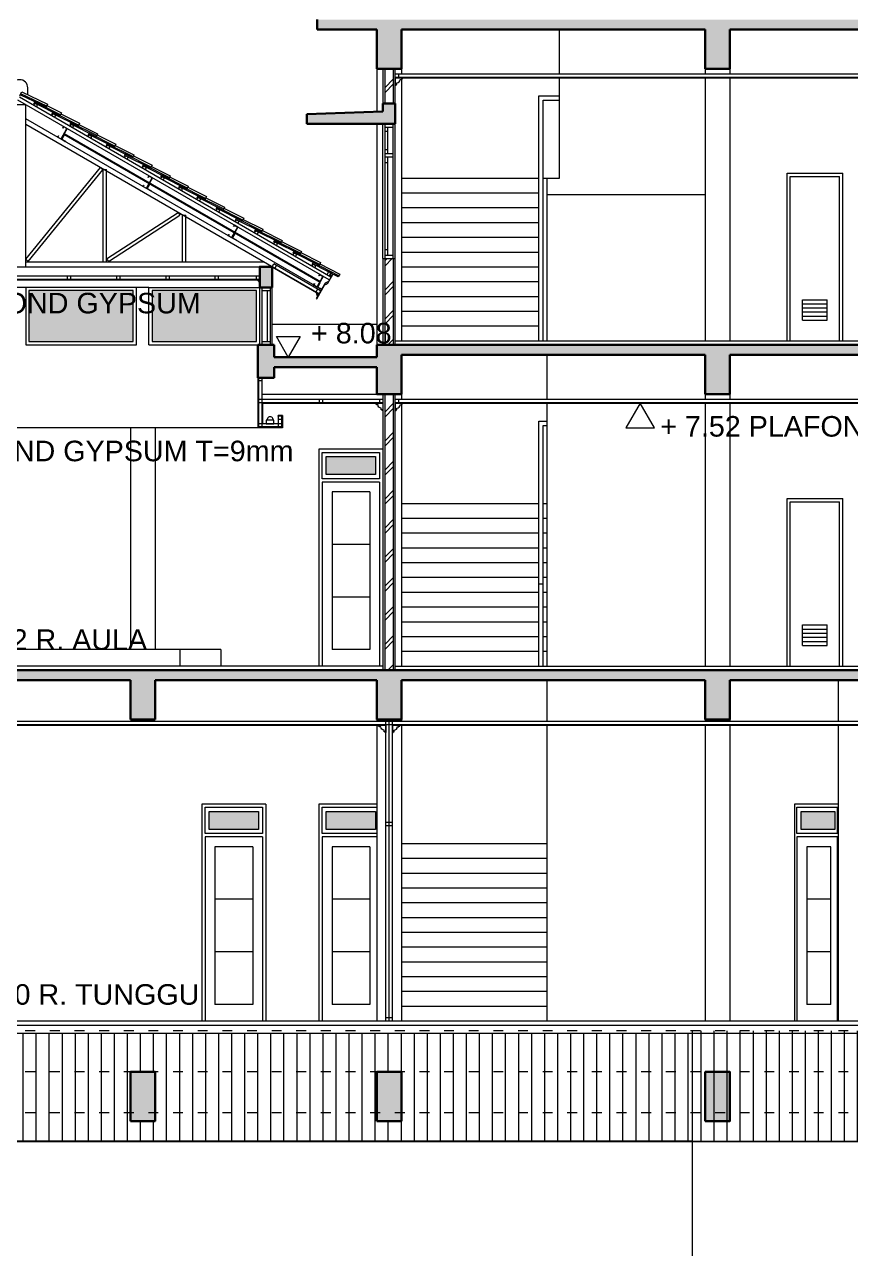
# Model space of a CAD drawing. Header units: millimetres. Extents: x -11 to 1625, y -267 to 180.
# Drawn here: x 844.08 to 854.13, y -183.85 to -168.95 of the extents above; entities that cross this region are included whole.
import ezdxf

# ---------------------------------------------------------------- set-up
doc = ezdxf.new("R2010")
doc.units = ezdxf.units.MM
doc.linetypes.add('ACAD_ISO03W100', pattern=[30, 12, -18])
for name, color, linetype, lineweight in [('ars', 11, 'Continuous', 5), ('ARS DIN', 31, 'Continuous', 5), ('blk', 1, 'Continuous', 30), ('dinding', 5, 'Continuous', 15), ('GEN', 11, 'Continuous', 5), ('kap', 71, 'Continuous', 15), ('kus', 63, 'Continuous', 15), ('lan', 7, 'Continuous', 15), ('not', 7, 'Continuous', 20), ('pla', 213, 'Continuous', 15), ('sol kaca', 9, 'Continuous', 0), ('sol kol', 8, 'Continuous', 0), ('tem', 5, 'Continuous', 20)]:
    doc.layers.add(name, color=color, linetype=linetype, lineweight=lineweight)
doc.styles.add('S', font='SIMPLEX', dxfattribs={"width": 1.1})
doc.styles.get("Standard").update_dxf_attribs({"font": 'ARIALUNI.TTF'})

# ---------------------------------------------------------------- blocks, each defined once
blk = doc.blocks.new('PEIL')
blk.add_lwpolyline([(-0.188, 0.325), (0.188, 0.325), (0, 0)], close=True)
at = {"style": 'S', "width": 1.1, "flags": 4}
blk.add_attdef('CAT', (0.265, 0.036), '', height=0.2, dxfattribs=at)
blk = doc.blocks.new('PEILA')
blk.add_lwpolyline([(-0.188, -0.325), (0.188, -0.325), (0, 0)], close=True)
at = {"style": 'S', "width": 1.1, "flags": 4}
blk.add_attdef('CAT', (0.265, -0.289), '', height=0.2, dxfattribs=at)
blk = doc.blocks.new('POTONGAN MEMBUJUR')
at = {"layer": 'ars'}
h = blk.add_hatch(dxfattribs=at)
h.set_pattern_fill('TEMBOK', color=256, scale=0.25)
h.set_pattern_definition([(45, (-17.99578, -38.45126), (-0.1767767, 0.1767767), []), (45, (-17.93328, -38.45126), (-0.1767767, 0.1767767), [])])
h.paths.add_polyline_path([(-4.05, 12.39), (-4.05, 12.81), (-3.95, 12.81), (-3.95, 12.39)])
h = blk.add_hatch(dxfattribs=at)
h.set_pattern_fill('TEMBOK', color=256, scale=0.25)
h.set_pattern_definition([(45, (-17.99578, -39.85407), (-0.1767767, 0.1767767), []), (45, (-17.93328, -39.85407), (-0.1767767, 0.1767767), [])])
h.paths.add_polyline_path([(-4.05, 9.45), (-4.05, 10.5), (-3.95, 10.5), (-3.95, 9.45)])
h = blk.add_hatch(dxfattribs=at)
h.set_pattern_fill('TEMBOK', color=256, scale=0.25)
h.set_pattern_definition([(45, (-17.99578, -43.81407), (-0.1767767, 0.1767767), []), (45, (-17.93328, -43.81407), (-0.1767767, 0.1767767), [])])
h.paths.add_polyline_path([(-4.05, 5.49), (-4.05, 8.85), (-3.95, 8.85), (-3.95, 5.49)])
at = {"layer": 'sol kaca'}
h = blk.add_hatch(color=256, dxfattribs=at)
h.dxf.hatch_style = 1
h.paths.add_polyline_path([(-11.385, 10.11), (-11.385, 9.49), (-10.115, 9.49), (-10.115, 10.11)])
h.paths.add_polyline_path([(-9.885, 10.11), (-9.885, 9.49), (-8.615, 9.49), (-8.615, 10.11)])
h.paths.add_polyline_path([(-8.385, 10.11), (-8.385, 9.49), (-7.115, 9.49), (-7.115, 10.11)])
h.paths.add_polyline_path([(-6.885, 10.11), (-6.885, 9.49), (-5.615, 9.49), (-5.615, 10.11)])
h = blk.add_hatch(color=256, dxfattribs=at)
h.dxf.hatch_style = 1
h.paths.add_polyline_path([(-4.165, 8.09), (-4.765, 8.09), (-4.765, 7.87), (-4.165, 7.87)])
h = blk.add_hatch(color=256, dxfattribs=at)
h.dxf.hatch_style = 1
h.paths.add_polyline_path([(-6.19, 3.77), (-5.59, 3.77), (-5.59, 3.55), (-6.19, 3.55)])
h = blk.add_hatch(color=256, dxfattribs=at)
h.dxf.hatch_style = 1
h.paths.add_polyline_path([(-4.165, 3.77), (-4.765, 3.77), (-4.765, 3.55), (-4.165, 3.55)])
h = blk.add_hatch(color=256, dxfattribs=at)
h.dxf.hatch_style = 1
h.paths.add_polyline_path([(1.016, 3.77), (1.016, 3.55), (1.426, 3.55), (1.426, 3.77)])
at = {"layer": 'sol kol'}
h = blk.add_hatch(color=256, dxfattribs=at)
h.dxf.hatch_style = 1
h.paths.add_polyline_path([(4.15, 13.29), (6.85, 13.29), (6.85, 12.81), (7.15, 12.81), (7.15, 13.29), (9.85, 13.29), (9.85, 12.81), (10.15, 12.81), (10.15, 13.29), (10.875, 13.29), (10.875, 13.41), (-4.875, 13.41), (-4.875, 13.29), (-4.15, 13.29), (-4.15, 12.81), (-3.85, 12.81), (-3.85, 13.29), (-0.15, 13.29), (-0.15, 12.81), (0.15, 12.81), (0.15, 13.29), (3.85, 13.29), (3.85, 12.81), (4.15, 12.81)])
h = blk.add_hatch(color=256, dxfattribs=at)
h.dxf.hatch_style = 1
h.paths.add_polyline_path([(-3.925, 12.39), (-4.075, 12.39), (-4.075, 12.29), (-5, 12.26), (-5, 12.14), (-3.925, 12.14)])
h = blk.add_hatch(color=256, dxfattribs=at)
h.dxf.hatch_style = 1
h.paths.add_polyline_path([(-5.575, 10.15), (-5.425, 10.15), (-5.425, 10.4), (-5.575, 10.4)])
h = blk.add_hatch(color=256, dxfattribs=at)
h.dxf.hatch_style = 1
h.paths.add_polyline_path([(3.85, 8.85), (4.15, 8.85), (4.15, 9.33), (6.85, 9.33), (6.85, 8.85), (7.15, 8.85), (7.15, 9.33), (9.85, 9.33), (9.85, 8.85), (10.15, 8.85), (10.15, 9.33), (10.875, 9.33), (10.875, 9.45), (-4.15, 9.45), (-4.15, 9.3), (-5.4, 9.3), (-5.4, 9.45), (-5.6, 9.45), (-5.6, 9.05), (-5.4, 9.05), (-5.4, 9.18), (-4.15, 9.18), (-4.15, 8.85), (-3.85, 8.85), (-3.85, 9.33), (-0.15, 9.33), (-0.15, 8.85), (0.15, 8.85), (0.15, 9.33), (3.85, 9.33)])
h = blk.add_hatch(color=256, dxfattribs=at)
h.dxf.hatch_style = 1
h.paths.add_polyline_path([(0.15, 5.37), (3.85, 5.37), (3.85, 4.89), (4.15, 4.89), (4.15, 5.37), (6.85, 5.37), (6.85, 4.89), (7.15, 4.89), (7.15, 5.37), (9.85, 5.37), (9.85, 4.89), (10.15, 4.89), (10.15, 5.37), (10.875, 5.37), (10.875, 5.49), (-13.15, 5.49), (-13.15, 4.89), (-12.85, 4.89), (-12.85, 5.37), (-10.15, 5.37), (-10.15, 4.89), (-9.85, 4.89), (-9.85, 5.37), (-7.15, 5.37), (-7.15, 4.89), (-6.85, 4.89), (-6.85, 5.37), (-4.15, 5.37), (-4.15, 4.89), (-3.85, 4.89), (-3.85, 5.37), (-0.15, 5.37), (-0.15, 4.89), (0.15, 4.89)])
h = blk.add_hatch(color=256, dxfattribs=at)
h.dxf.hatch_style = 1
h.paths.add_polyline_path([(-7.15, 0), (-6.85, 0), (-6.85, 0.6), (-7.15, 0.6)])
h = blk.add_hatch(color=256, dxfattribs=at)
h.dxf.hatch_style = 1
h.paths.add_polyline_path([(-4.15, 0), (-3.85, 0), (-3.85, 0.6), (-4.15, 0.6)])
h = blk.add_hatch(color=256, dxfattribs=at)
h.dxf.hatch_style = 1
h.paths.add_polyline_path([(-0.15, 0), (0.15, 0), (0.15, 0.6), (-0.15, 0.6)])
at = {"layer": 'ars'}
for p, q in [((-3.925, 12.7), (9.925, 12.7)), ((-2.175, 9.5), (-2.175, 12.48)), ((-2.175, 12.48), (-1.925, 12.48)), ((-2.125, 9.5), (-2.125, 12.43)), ((-2.125, 12.43), (-1.925, 12.43)), ((-7.961, 12.016), (-4.841, 10.214)), ((-7.957, 12.022), (-4.837, 10.221)), ((-4.857, 10.067), (-5.425, 10.395)), ((-11.425, 10.24), (-5.575, 10.24)), ((-5.6, 9.05), (-5.6, 8.44)), ((-5.54, 8.74), (-4.075, 8.74)), ((-5.54, 8.74), (-5.54, 8.49)), ((-3.925, 8.74), (6.95, 8.74)), ((-5.3, 8.59), (-5.35, 8.59)), ((-5.35, 8.58), (-5.35, 8.59)), ((-5.3, 8.59), (-5.3, 8.44)), ((-2.175, 8.52), (-2.075, 8.52)), ((-2.175, 5.54), (-2.175, 8.52)), ((-5.3, 8.44), (-5.6, 8.44)), ((-2.125, 8.47), (-2.075, 8.47)), ((-2.125, 5.54), (-2.125, 8.47)), ((-2.175, 6.54), (-2.125, 6.54)), ((-12.925, 4.82), (-4.04, 4.82)), ((-3.96, 4.82), (9.925, 4.82))]:
    blk.add_line(p, q, dxfattribs=at)
for points in [[(-4.05, 12.39), (-4.05, 12.81), (-3.95, 12.81), (-3.95, 12.39)], [(-4.05, 9.45), (-4.05, 10.5), (-3.95, 10.5), (-3.95, 9.45)], [(-4.05, 5.49), (-4.05, 8.85), (-3.95, 8.85), (-3.95, 5.49)]]:
    blk.add_lwpolyline(points, close=True, dxfattribs=at)
for points in [[(-8.33, 12.366), (-8.311, 12.389), (-8.285, 12.374), (-8.295, 12.346)], [(-8.109, 12.238), (-8.09, 12.262), (-8.064, 12.247), (-8.074, 12.218)], [(-7.888, 12.111), (-7.869, 12.134), (-7.843, 12.119), (-7.854, 12.091)], [(-7.668, 11.983), (-7.648, 12.007), (-7.622, 11.992), (-7.633, 11.963)], [(-7.447, 11.856), (-7.427, 11.879), (-7.401, 11.864), (-7.412, 11.836)], [(-7.226, 11.728), (-7.207, 11.752), (-7.181, 11.737), (-7.191, 11.708)], [(-7.005, 11.601), (-6.986, 11.624), (-6.96, 11.609), (-6.971, 11.581)], [(-6.784, 11.474), (-6.765, 11.497), (-6.739, 11.482), (-6.75, 11.454)], [(-6.564, 11.346), (-6.544, 11.37), (-6.518, 11.355), (-6.529, 11.326)], [(-6.343, 11.219), (-6.323, 11.242), (-6.297, 11.227), (-6.308, 11.199)], [(-6.109, 11.084), (-6.09, 11.107), (-6.064, 11.092), (-6.074, 11.064)], [(-5.875, 10.949), (-5.856, 10.972), (-5.83, 10.957), (-5.841, 10.929)], [(-5.641, 10.814), (-5.622, 10.837), (-5.596, 10.822), (-5.607, 10.794)], [(-5.408, 10.679), (-5.388, 10.702), (-5.362, 10.687), (-5.373, 10.659)], [(-5.174, 10.544), (-5.155, 10.567), (-5.129, 10.552), (-5.139, 10.524)], [(-4.94, 10.409), (-4.921, 10.432), (-4.895, 10.417), (-4.905, 10.389)]]:
    blk.add_lwpolyline(points, dxfattribs=at)
for points in [[(-7.965, 12.005), (-7.962, 12.003, -0.414214), (-7.961, 11.999), (-7.985, 11.958, 0.414214), (-7.984, 11.954), (-7.942, 11.93, -0.414214), (-7.941, 11.925), (-7.943, 11.923), (-7.995, 11.953)], [(-6.925, 11.405), (-6.923, 11.403, -0.414214), (-6.922, 11.399), (-6.946, 11.358, 0.414214), (-6.945, 11.354), (-6.903, 11.33, -0.414214), (-6.902, 11.325), (-6.903, 11.323), (-6.955, 11.353)], [(-5.886, 10.805), (-5.884, 10.803, -0.414214), (-5.882, 10.799), (-5.906, 10.758, 0.414214), (-5.905, 10.754), (-5.864, 10.73, -0.414214), (-5.863, 10.725), (-5.864, 10.723), (-5.916, 10.753)], [(-4.881, 10.011), (-4.781, 10.184, 0.414214), (-4.775, 10.186, 0.29644), (-4.753, 10.197), (-4.749, 10.194), (-4.747, 10.199), (-4.684, 10.307), (-4.71, 10.322), (-4.716, 10.305), (-4.701, 10.288), (-4.739, 10.222), (-4.78, 10.201), (-4.887, 10.015)], [(-4.847, 10.205), (-4.844, 10.203, -0.414214), (-4.843, 10.199), (-4.867, 10.158, 0.414214), (-4.866, 10.154), (-4.825, 10.13, -0.414214), (-4.824, 10.125), (-4.825, 10.123), (-4.877, 10.153)]]:
    blk.add_lwpolyline(points, format="xyb", close=True, dxfattribs=at)
at = {"layer": 'blk'}
for p, q in [((-4.875, 13.41), (-4.875, 13.29)), ((-4.15, 13.29), (-4.875, 13.29)), ((-4.15, 13.29), (-4.15, 12.81)), ((-3.85, 13.29), (-0.15, 13.29)), ((-3.85, 13.29), (-3.85, 12.81)), ((-0.15, 13.29), (-0.15, 12.81)), ((0.15, 13.29), (0.15, 12.81)), ((0.15, 13.29), (3.85, 13.29)), ((-4.15, 12.81), (-3.85, 12.81)), ((-0.15, 12.81), (0.15, 12.81)), ((-3.925, 12.39), (-4.075, 12.39)), ((-4.075, 12.39), (-4.075, 12.29)), ((-3.925, 12.14), (-3.925, 12.39)), ((-5, 12.26), (-4.075, 12.29)), ((-5, 12.26), (-5, 12.14)), ((-5, 12.14), (-3.925, 12.14)), ((-5.6, 9.45), (-5.6, 9.05)), ((-5.4, 9.45), (-5.6, 9.45)), ((-5.4, 9.45), (-5.4, 9.3)), ((-4.15, 9.45), (10.875, 9.45)), ((-4.15, 9.45), (-4.15, 9.3)), ((-5.4, 9.3), (-4.15, 9.3)), ((-3.85, 9.33), (-0.15, 9.33)), ((-3.85, 9.33), (-3.85, 8.85)), ((-0.15, 9.33), (-0.15, 8.85)), ((0.15, 9.33), (0.15, 8.85)), ((0.15, 9.33), (3.85, 9.33)), ((-5.4, 9.18), (-4.15, 9.18)), ((-5.4, 9.18), (-5.4, 9.05)), ((-4.15, 9.18), (-4.15, 8.85)), ((-5.6, 9.05), (-5.4, 9.05)), ((-4.15, 8.85), (-3.85, 8.85)), ((-0.15, 8.85), (0.15, 8.85)), ((-13.15, 5.49), (10.875, 5.49)), ((-9.85, 5.37), (-7.15, 5.37)), ((-7.15, 5.37), (-7.15, 4.89)), ((-6.85, 5.37), (-4.15, 5.37)), ((-6.85, 5.37), (-6.85, 4.89)), ((-4.15, 5.37), (-4.15, 4.89)), ((-3.85, 5.37), (-0.15, 5.37)), ((-3.85, 5.37), (-3.85, 4.89)), ((-0.15, 5.37), (-0.15, 4.89)), ((0.15, 5.37), (0.15, 4.89)), ((0.15, 5.37), (3.85, 5.37)), ((-7.15, 4.89), (-6.85, 4.89)), ((-4.15, 4.89), (-3.85, 4.89)), ((-0.15, 4.89), (0.15, 4.89))]:
    blk.add_line(p, q, dxfattribs=at)
for points in [[(-5.425, 10.15), (-5.575, 10.15), (-5.575, 10.4), (-5.425, 10.4)], [(-7.15, 0), (-6.85, 0), (-6.85, 0.6), (-7.15, 0.6)], [(-4.15, 0), (-3.85, 0), (-3.85, 0.6), (-4.15, 0.6)], [(-0.15, 0), (0.15, 0), (0.15, 0.6), (-0.15, 0.6)]]:
    blk.add_lwpolyline(points, close=True, dxfattribs=at)
at = {"layer": 'GEN', "color": 11}
for p, q in [((-8.169, 12.356), (-8.485, 12.507)), ((-8.002, 12.252), (-8.315, 12.408)), ((-7.781, 12.124), (-8.094, 12.281)), ((-7.56, 11.997), (-7.873, 12.153)), ((-7.339, 11.869), (-7.652, 12.026)), ((-7.119, 11.742), (-7.432, 11.898)), ((-6.898, 11.614), (-7.211, 11.771)), ((-6.677, 11.487), (-6.99, 11.644)), ((-6.456, 11.359), (-6.769, 11.516)), ((-6.235, 11.232), (-6.548, 11.389)), ((-6.015, 11.104), (-6.328, 11.261)), ((-5.781, 10.969), (-6.094, 11.126)), ((-5.547, 10.835), (-5.86, 10.991)), ((-5.313, 10.7), (-5.626, 10.856)), ((-5.079, 10.565), (-5.392, 10.722)), ((-4.845, 10.43), (-5.158, 10.587)), ((-4.614, 10.29), (-4.924, 10.452))]:
    blk.add_line(p, q, dxfattribs=at)
for points in [[(-8.474, 12.529), (-8.159, 12.378), (-8.176, 12.342), (-8.483, 12.489), (-8.487, 12.48), (-8.496, 12.484), (-8.474, 12.529)], [(-8.166, 12.362), (-7.991, 12.274), (-8.008, 12.238), (-8.312, 12.391), (-8.317, 12.382), (-8.326, 12.386), (-8.315, 12.408)], [(-7.997, 12.261), (-7.77, 12.147), (-7.788, 12.111), (-8.092, 12.263), (-8.096, 12.254), (-8.105, 12.259), (-8.094, 12.281)], [(-7.777, 12.133), (-7.549, 12.019), (-7.567, 11.983), (-7.871, 12.136), (-7.875, 12.127), (-7.884, 12.131), (-7.873, 12.153)], [(-7.556, 12.006), (-7.328, 11.892), (-7.346, 11.856), (-7.65, 12.008), (-7.655, 11.999), (-7.664, 12.004), (-7.652, 12.026)], [(-7.335, 11.878), (-7.107, 11.764), (-7.125, 11.728), (-7.429, 11.881), (-7.434, 11.872), (-7.443, 11.876), (-7.432, 11.898)], [(-7.114, 11.751), (-6.887, 11.637), (-6.904, 11.601), (-7.209, 11.753), (-7.213, 11.744), (-7.222, 11.749), (-7.211, 11.771)], [(-6.893, 11.623), (-6.666, 11.509), (-6.684, 11.473), (-6.988, 11.626), (-6.992, 11.617), (-7.001, 11.621), (-6.99, 11.644)], [(-6.673, 11.496), (-6.445, 11.382), (-6.463, 11.346), (-6.767, 11.498), (-6.771, 11.489), (-6.78, 11.494), (-6.769, 11.516)], [(-6.452, 11.368), (-6.224, 11.254), (-6.242, 11.219), (-6.546, 11.371), (-6.551, 11.362), (-6.56, 11.366), (-6.548, 11.389)], [(-6.231, 11.241), (-6.003, 11.127), (-6.021, 11.091), (-6.325, 11.243), (-6.33, 11.234), (-6.339, 11.239), (-6.328, 11.261)], [(-6.011, 11.112), (-5.77, 10.992), (-5.788, 10.956), (-6.092, 11.108), (-6.096, 11.099), (-6.105, 11.104), (-6.094, 11.126)], [(-5.777, 10.977), (-5.536, 10.857), (-5.554, 10.821), (-5.858, 10.973), (-5.862, 10.964), (-5.871, 10.969), (-5.86, 10.991)], [(-5.543, 10.843), (-5.302, 10.722), (-5.32, 10.686), (-5.624, 10.838), (-5.628, 10.829), (-5.637, 10.834), (-5.626, 10.856)], [(-5.309, 10.708), (-5.068, 10.587), (-5.086, 10.552), (-5.39, 10.704), (-5.394, 10.695), (-5.403, 10.699), (-5.392, 10.722)], [(-5.075, 10.573), (-4.834, 10.453), (-4.852, 10.417), (-5.156, 10.569), (-5.161, 10.56), (-5.169, 10.565), (-5.158, 10.587)], [(-4.842, 10.437), (-4.602, 10.312), (-4.621, 10.277), (-4.922, 10.434), (-4.927, 10.425), (-4.936, 10.43), (-4.924, 10.452)]]:
    blk.add_lwpolyline(points, dxfattribs=at)
at = {"layer": 'kap'}
for p, q in [((-8.4, 12.494), (-8.4, 12.578)), ((-8.575, 12.375), (-8.425, 12.375)), ((-4.728, 10.24), (-8.52, 12.429)), ((-4.708, 10.275), (-8.5, 12.464)), ((-8.425, 10.4), (-8.425, 12.375)), ((-4.825, 10.123), (-8.425, 12.201)), ((-4.855, 10.071), (-8.425, 12.132)), ((-8.425, 10.492), (-7.516, 11.607)), ((-8.394, 10.466), (-7.485, 11.582)), ((-7.516, 11.607), (-7.485, 11.582)), ((-7.48, 10.46), (-7.48, 11.586)), ((-7.48, 11.586), (-7.44, 11.586)), ((-7.44, 10.46), (-7.44, 11.586)), ((-7.44, 10.497), (-6.57, 11.061)), ((-7.418, 10.463), (-6.548, 11.028)), ((-6.57, 11.061), (-6.548, 11.028)), ((-6.514, 10.46), (-6.514, 11.029)), ((-6.514, 11.029), (-6.474, 11.029)), ((-6.474, 10.46), (-6.474, 11.029)), ((-8.425, 10.492), (-8.394, 10.466)), ((-8.425, 10.46), (-5.529, 10.46)), ((-7.44, 10.497), (-7.418, 10.463)), ((-11.575, 10.4), (-5.425, 10.4)), ((-4.756, 10.302), (-4.736, 10.337)), ((-4.71, 10.322), (-4.736, 10.337)), ((-4.73, 10.287), (-4.71, 10.322))]:
    blk.add_line(p, q, dxfattribs=at)
for points in [[(-8.026, 11.994), (-8.035, 11.979), (-7.995, 11.956), (-7.923, 12.082), (-7.962, 12.105), (-7.971, 12.089), (-7.973, 12.09), (-7.963, 12.108), (-7.92, 12.083), (-7.995, 11.953), (-8.038, 11.978), (-8.028, 11.995)], [(-6.987, 11.394), (-6.996, 11.379), (-6.956, 11.356), (-6.884, 11.482), (-6.923, 11.505), (-6.932, 11.489), (-6.934, 11.49), (-6.924, 11.508), (-6.88, 11.483), (-6.955, 11.353), (-6.999, 11.378), (-6.989, 11.395)], [(-5.948, 10.794), (-5.956, 10.779), (-5.917, 10.756), (-5.844, 10.882), (-5.884, 10.905), (-5.893, 10.889), (-5.894, 10.89), (-5.884, 10.908), (-5.841, 10.883), (-5.916, 10.753), (-5.959, 10.778), (-5.949, 10.795)], [(-4.908, 10.194), (-4.917, 10.179), (-4.878, 10.156), (-4.805, 10.282), (-4.844, 10.305), (-4.853, 10.289), (-4.855, 10.29), (-4.845, 10.308), (-4.802, 10.283), (-4.877, 10.153), (-4.92, 10.178), (-4.91, 10.195)]]:
    blk.add_lwpolyline(points, close=True, dxfattribs=at)
blk.add_arc((-8.5, 12.578), 0.1, 0, 180, dxfattribs=at)
at = {"layer": 'kus'}
for p, q in [((-4.075, 10.5), (-4.075, 12.14)), ((-4.05, 10.5), (-4.05, 12.14)), ((-4.05, 12.1), (-3.95, 12.1)), ((-4.015, 11.78), (-4.015, 12.1)), ((-3.95, 10.5), (-3.95, 12.14)), ((-3.925, 10.5), (-3.925, 12.14)), ((-4.05, 12.05), (-4.015, 12.05)), ((-4.05, 11.83), (-4.015, 11.83)), ((-4.05, 11.78), (-3.95, 11.78)), ((-4.05, 11.74), (-3.95, 11.74)), ((-4.05, 11.67), (-4.015, 11.67)), ((-4.015, 10.54), (-4.015, 11.74)), ((0.845, 9.5), (0.845, 11.54)), ((0.845, 11.54), (1.525, 11.54)), ((0.885, 9.5), (0.885, 11.5)), ((0.885, 11.5), (1.485, 11.5)), ((1.485, 9.5), (1.485, 11.5)), ((1.525, 9.5), (1.525, 11.54)), ((-4.05, 10.61), (-4.015, 10.61)), ((-4.05, 10.54), (-3.95, 10.54)), ((-8.425, 10.15), (-8.575, 10.15)), ((-6.925, 10.15), (-7.075, 10.15)), ((-6.925, 9.45), (-6.925, 10.15)), ((-6.925, 10.15), (-5.575, 10.15)), ((-5.575, 9.45), (-5.575, 10.15)), ((-5.55, 10.15), (-5.55, 9.45)), ((-5.45, 10.15), (-5.45, 9.45)), ((-5.425, 9.45), (-5.425, 10.15)), ((-5.55, 10.11), (-5.45, 10.11)), ((-5.485, 10.11), (-5.485, 9.49)), ((1.035, 9.75), (1.035, 10)), ((1.035, 10), (1.335, 10)), ((1.335, 9.75), (1.335, 10)), ((1.035, 9.95), (1.335, 9.95)), ((1.035, 9.9), (1.335, 9.9)), ((1.035, 9.85), (1.335, 9.85)), ((1.035, 9.8), (1.335, 9.8)), ((1.035, 9.75), (1.335, 9.75)), ((-6.925, 9.45), (-5.6, 9.45)), ((-5.55, 9.49), (-5.45, 9.49)), ((-4.855, 8.18), (-4.855, 5.54)), ((-4.075, 8.18), (-4.855, 8.18)), ((-4.815, 7.78), (-4.815, 5.54)), ((-4.115, 7.78), (-4.815, 7.78)), ((-4.115, 7.78), (-4.115, 5.54)), ((-4.695, 7.66), (-4.695, 5.74)), ((-4.235, 7.66), (-4.695, 7.66)), ((-4.235, 7.66), (-4.235, 5.74)), ((0.845, 5.54), (0.845, 7.58)), ((0.845, 7.58), (1.525, 7.58)), ((0.885, 5.54), (0.885, 7.54)), ((0.885, 7.54), (1.485, 7.54)), ((1.485, 5.54), (1.485, 7.54)), ((1.525, 5.54), (1.525, 7.58)), ((-4.235, 7.02), (-4.695, 7.02)), ((-4.235, 6.38), (-4.695, 6.38)), ((1.035, 5.79), (1.035, 6.04)), ((1.035, 6.04), (1.335, 6.04)), ((1.035, 5.99), (1.335, 5.99)), ((1.335, 5.79), (1.335, 6.04)), ((1.035, 5.94), (1.335, 5.94)), ((1.035, 5.89), (1.335, 5.89)), ((1.035, 5.84), (1.335, 5.84)), ((-4.235, 5.74), (-4.695, 5.74)), ((1.035, 5.79), (1.335, 5.79)), ((-6.28, 3.86), (-6.28, 1.22)), ((-5.5, 3.86), (-6.28, 3.86)), ((-5.5, 3.86), (-5.5, 1.22)), ((-4.855, 3.86), (-4.855, 1.22)), ((-4.15, 3.86), (-4.855, 3.86)), ((0.938, 3.86), (0.938, 1.22)), ((1.472, 3.86), (0.938, 3.86)), ((0.966, 3.5), (0.966, 3.82)), ((0.966, 3.82), (1.461, 3.82)), ((1.461, 3.5), (1.461, 3.82)), ((-6.24, 3.46), (-6.24, 1.22)), ((-5.54, 3.46), (-6.24, 3.46)), ((-5.54, 3.46), (-5.54, 1.22)), ((-4.815, 3.46), (-4.815, 1.22)), ((-4.15, 3.46), (-4.815, 3.46)), ((1.461, 3.5), (0.966, 3.5)), ((0.966, 3.46), (0.966, 1.22)), ((1.461, 3.46), (0.966, 3.46)), ((1.461, 1.22), (1.461, 3.46)), ((-6.12, 3.34), (-6.12, 1.42)), ((-5.66, 3.34), (-6.12, 3.34)), ((-5.66, 3.34), (-5.66, 1.42)), ((-4.695, 3.34), (-4.695, 1.42)), ((-4.235, 3.34), (-4.695, 3.34)), ((-4.235, 3.34), (-4.235, 1.42)), ((1.086, 3.34), (1.086, 1.42)), ((1.377, 3.34), (1.086, 3.34)), ((1.377, 1.42), (1.377, 3.34)), ((-5.66, 2.7), (-6.12, 2.7)), ((-4.235, 2.7), (-4.695, 2.7)), ((1.377, 2.7), (1.086, 2.7)), ((-5.66, 2.06), (-6.12, 2.06)), ((-4.235, 2.06), (-4.695, 2.06)), ((1.377, 2.06), (1.086, 2.06)), ((-5.66, 1.42), (-6.12, 1.42)), ((-4.235, 1.42), (-4.695, 1.42)), ((1.377, 1.42), (1.086, 1.42))]:
    blk.add_line(p, q, dxfattribs=at)
for points in [[(-8.425, 10.15), (-8.425, 9.45), (-7.075, 9.45), (-7.075, 10.15)], [(-8.385, 10.11), (-8.385, 9.49), (-7.115, 9.49), (-7.115, 10.11)], [(-6.885, 10.11), (-6.885, 9.49), (-5.615, 9.49), (-5.615, 10.11)], [(-4.115, 8.14), (-4.115, 7.82), (-4.815, 7.82), (-4.815, 8.14)], [(-4.165, 8.09), (-4.165, 7.87), (-4.765, 7.87), (-4.765, 8.09)], [(-5.54, 3.82), (-5.54, 3.5), (-6.24, 3.5), (-6.24, 3.82)], [(-5.59, 3.77), (-5.59, 3.55), (-6.19, 3.55), (-6.19, 3.77)], [(-4.165, 3.77), (-4.165, 3.55), (-4.765, 3.55), (-4.765, 3.77)]]:
    blk.add_lwpolyline(points, close=True, dxfattribs=at)
for points in [[(-4.15, 3.5), (-4.815, 3.5), (-4.815, 3.82), (-4.15, 3.82)], [(1.426, 3.77), (1.426, 3.55), (1.016, 3.55), (1.016, 3.77), (1.426, 3.77), (1.426, 3.55)]]:
    blk.add_lwpolyline(points, dxfattribs=at)
at = {"layer": 'lan'}
for p, q in [((-3.85, 11.48), (-2.175, 11.48)), ((-2.125, 11.48), (-1.925, 11.48)), ((-3.85, 11.3), (-2.175, 11.3)), ((-3.85, 11.12), (-2.175, 11.12)), ((-3.85, 10.94), (-2.175, 10.94)), ((-3.85, 10.76), (-2.175, 10.76)), ((-3.85, 10.58), (-2.175, 10.58)), ((-3.85, 10.4), (-2.175, 10.4)), ((-3.85, 10.22), (-2.175, 10.22)), ((-3.85, 10.04), (-2.175, 10.04)), ((-3.85, 9.86), (-2.175, 9.86)), ((-5.425, 9.7), (-4.15, 9.7)), ((-4.05, 9.6), (-4.05, 9.45)), ((-3.85, 9.68), (-2.175, 9.68)), ((-3.925, 9.5), (9.95, 9.5)), ((-5.55, 8.85), (-4.15, 8.85)), ((-5.6, 8.44), (-11.4, 8.44)), ((-3.85, 7.52), (-2.175, 7.52)), ((-2.125, 7.52), (-2.075, 7.52)), ((-3.85, 7.34), (-2.175, 7.34)), ((-2.125, 7.34), (-2.075, 7.34)), ((-3.85, 7.16), (-2.175, 7.16)), ((-2.125, 7.16), (-2.075, 7.16)), ((-3.85, 6.98), (-2.175, 6.98)), ((-2.125, 6.98), (-2.075, 6.98)), ((-3.85, 6.8), (-2.175, 6.8)), ((-2.125, 6.8), (-2.075, 6.8)), ((-3.85, 6.62), (-2.175, 6.62)), ((-2.125, 6.62), (-2.075, 6.62)), ((-3.85, 6.44), (-2.175, 6.44)), ((-2.125, 6.44), (-2.075, 6.44)), ((-3.85, 6.26), (-2.175, 6.26)), ((-2.125, 6.26), (-2.075, 6.26)), ((-3.85, 6.08), (-2.175, 6.08)), ((-2.125, 6.08), (-2.075, 6.08)), ((-3.85, 5.9), (-2.175, 5.9)), ((-2.125, 5.9), (-2.075, 5.9)), ((-6.05, 5.74), (-10.95, 5.74)), ((-6.55, 5.74), (-6.55, 5.54)), ((-6.05, 5.74), (-6.05, 5.54)), ((-3.85, 5.72), (-2.175, 5.72)), ((-2.125, 5.72), (-2.075, 5.72)), ((-4.075, 5.54), (-12.925, 5.54)), ((-3.925, 5.54), (9.95, 5.54)), ((-3.85, 3.38), (-2.075, 3.38)), ((-3.85, 3.2), (-2.075, 3.2)), ((-3.85, 3.02), (-2.075, 3.02)), ((-3.85, 2.84), (-2.075, 2.84)), ((-3.85, 2.66), (-2.075, 2.66)), ((-3.85, 2.48), (-2.075, 2.48)), ((-3.85, 2.3), (-2.075, 2.3)), ((-3.85, 2.12), (-2.075, 2.12)), ((-3.85, 1.94), (-2.075, 1.94)), ((-3.85, 1.76), (-2.075, 1.76)), ((-3.85, 1.58), (-2.075, 1.58)), ((-3.85, 1.4), (-2.075, 1.4)), ((-13.075, 1.22), (10.075, 1.22)), ((-12.95, 1.17), (9.95, 1.17)), ((-12.95, 1.07), (9.95, 1.07))]:
    blk.add_line(p, q, dxfattribs=at)
for points in [[(-3.845, 12.68), (-3.845, 12.69), (-3.835, 12.69), (-3.835, 12.7), (-3.925, 12.7), (-3.925, 12.61), (-3.915, 12.61), (-3.915, 12.62), (-3.905, 12.62), (-3.905, 12.64, 0.414214), (-3.865, 12.68)], [(-5.602, 10.233), (-5.602, 10.237), (-5.605, 10.237), (-5.605, 10.24), (-5.575, 10.24), (-5.575, 10.21), (-5.578, 10.21), (-5.578, 10.213), (-5.582, 10.213), (-5.582, 10.22, -0.414214), (-5.595, 10.233)], [(-4.883, 10.075), (-4.882, 10.078), (-4.885, 10.08), (-4.883, 10.082), (-4.857, 10.067), (-4.872, 10.041), (-4.875, 10.043), (-4.873, 10.046), (-4.876, 10.048), (-4.873, 10.053, -0.414214), (-4.878, 10.072)], [(-4.155, 8.72), (-4.155, 8.73), (-4.165, 8.73), (-4.165, 8.74), (-4.075, 8.74), (-4.075, 8.65), (-4.085, 8.65), (-4.085, 8.66), (-4.095, 8.66), (-4.095, 8.68, -0.414214), (-4.135, 8.72)], [(-3.845, 8.72), (-3.845, 8.73), (-3.835, 8.73), (-3.835, 8.74), (-3.925, 8.74), (-3.925, 8.65), (-3.915, 8.65), (-3.915, 8.66), (-3.905, 8.66), (-3.905, 8.68, 0.414214), (-3.865, 8.72)], [(-4.12, 4.8), (-4.12, 4.81), (-4.13, 4.81), (-4.13, 4.82), (-4.04, 4.82), (-4.04, 4.73), (-4.05, 4.73), (-4.05, 4.74), (-4.06, 4.74), (-4.06, 4.76, -0.414214), (-4.1, 4.8)], [(-3.88, 4.8), (-3.88, 4.81), (-3.87, 4.81), (-3.87, 4.82), (-3.96, 4.82), (-3.96, 4.73), (-3.95, 4.73), (-3.95, 4.74), (-3.94, 4.74), (-3.94, 4.76, 0.414214), (-3.9, 4.8)]]:
    blk.add_lwpolyline(points, format="xyb", close=True, dxfattribs=at)
at = {"layer": 'pla'}
for p, q in [((-3.925, 12.75), (9.925, 12.75)), ((-3.925, 12.71), (9.925, 12.71)), ((-3.885, 12.75), (-3.885, 12.71)), ((-5.425, 10.4), (-5.405, 10.435)), ((-4.835, 10.106), (-5.405, 10.435)), ((-11.425, 10.29), (-5.575, 10.29)), ((-7.92, 10.29), (-7.92, 10.25)), ((-7.88, 10.29), (-7.88, 10.25)), ((-7.32, 10.29), (-7.32, 10.25)), ((-7.28, 10.29), (-7.28, 10.25)), ((-6.72, 10.29), (-6.72, 10.25)), ((-6.68, 10.29), (-6.68, 10.25)), ((-6.12, 10.29), (-6.12, 10.25)), ((-6.08, 10.29), (-6.08, 10.25)), ((-5.615, 10.25), (-5.615, 10.29)), ((-5.39, 10.38), (-5.37, 10.415)), ((-11.425, 10.25), (-5.575, 10.25)), ((-4.89, 10.091), (-4.87, 10.126)), ((-5.59, 9.05), (-5.59, 8.45)), ((-5.55, 9.01), (-5.59, 9.01)), ((-5.55, 9.05), (-5.55, 8.45)), ((-5.59, 8.79), (-4.075, 8.79)), ((-5.59, 8.75), (-4.075, 8.75)), ((-4.852, 8.79), (-4.852, 8.75)), ((-4.812, 8.79), (-4.812, 8.75)), ((-4.115, 8.79), (-4.115, 8.75)), ((-3.925, 8.79), (6.95, 8.79)), ((-3.925, 8.75), (6.95, 8.75)), ((-3.885, 8.79), (-3.885, 8.75)), ((-5.35, 8.58), (-5.35, 8.45)), ((-5.31, 8.58), (-5.35, 8.58)), ((-5.31, 8.54), (-5.35, 8.54)), ((-5.31, 8.58), (-5.31, 8.45)), ((-5.31, 8.49), (-5.59, 8.49)), ((-5.31, 8.45), (-5.59, 8.45)), ((-12.925, 4.87), (9.925, 4.87)), ((-12.925, 4.83), (9.925, 4.83)), ((-4.04, 1.22), (-4.04, 4.89)), ((-4, 1.22), (-4, 4.89)), ((-3.96, 1.22), (-3.96, 4.89)), ((-4.04, 3.64), (-3.96, 3.64)), ((-4.04, 3.6), (-3.96, 3.6)), ((-4.04, 1.26), (-3.96, 1.26))]:
    blk.add_line(p, q, dxfattribs=at)
blk.add_lwpolyline([(-5.495, 8.49), (-5.405, 8.49), (-5.405, 8.532), (-5.495, 8.532)], close=True, dxfattribs=at)
blk.add_arc((-5.449, 8.537), 0.0366, 351.9093, 188.0907, dxfattribs=at)
at = {"layer": 'tem'}
for p, q in [((-1.925, 12.75), (-1.925, 13.29)), ((-4.15, 12.81), (-4.15, 12.288)), ((-4.075, 12.81), (-4.075, 12.39)), ((-3.925, 12.39), (-3.925, 12.81)), ((-3.85, 12.81), (-3.85, 12.75)), ((-3.85, 12.7), (-3.85, 9.5)), ((-1.925, 11.48), (-1.925, 12.7)), ((-0.15, 12.81), (-0.15, 12.75)), ((-0.15, 12.7), (-0.15, 9.5)), ((0.15, 12.81), (0.15, 12.75)), ((0.15, 12.7), (0.15, 9.5)), ((-4.15, 12.14), (-4.15, 9.45)), ((-2.075, 9.5), (-2.075, 11.48)), ((-2.075, 11.28), (-0.15, 11.28)), ((-4.075, 10.5), (-4.075, 9.45)), ((-4.075, 10.5), (-3.925, 10.5)), ((-3.925, 9.45), (-3.925, 10.5)), ((-2.075, 8.79), (-2.075, 9.33)), ((-4.075, 8.85), (-4.075, 5.49)), ((-3.925, 5.49), (-3.925, 8.85)), ((-3.85, 8.85), (-3.85, 8.79)), ((-0.15, 8.85), (-0.15, 8.79)), ((0.15, 8.85), (0.15, 8.79)), ((-3.85, 8.74), (-3.85, 5.54)), ((-2.075, 5.54), (-2.075, 8.74)), ((-0.15, 8.74), (-0.15, 5.54)), ((0.15, 8.74), (0.15, 5.54)), ((-7.15, 8.44), (-7.15, 5.74)), ((-6.85, 8.44), (-6.85, 5.74)), ((-2.075, 4.87), (-2.075, 5.37)), ((1.472, 4.87), (1.472, 5.37)), ((-4.15, 4.89), (-4.15, 4.87)), ((-4.15, 4.82), (-4.15, 1.22)), ((-3.85, 4.89), (-3.85, 4.87)), ((-3.85, 4.82), (-3.85, 1.22)), ((-2.075, 1.22), (-2.075, 4.82)), ((-0.15, 4.89), (-0.15, 4.87)), ((-0.15, 4.82), (-0.15, 1.22)), ((0.15, 4.89), (0.15, 4.87)), ((0.15, 4.82), (0.15, 1.22)), ((1.472, 1.22), (1.472, 4.82))]:
    blk.add_line(p, q, dxfattribs=at)
at = {"layer": 'not'}
ref = blk.add_blockref('PEILA', (-10.874, 10.24), dxfattribs=dict(at, xscale=0.9237604307034012, yscale=0.9237604307034012, zscale=0.9237604307034012))
ref.add_attrib('CAT', '+ 9.02 PLAFOND GYPSUM', (-10.631, 9.833), dxfattribs={"layer": '0', "height": 0.25, "flags": 4})
ref = blk.add_blockref('PEIL', (-5.228, 9.3), dxfattribs=dict(at, xscale=0.7698003589194718, yscale=0.7698003589194718, zscale=0.7698003589194718))
ref.add_attrib('CAT', '+ 8.08', (-4.95, 9.468), dxfattribs={"layer": '0', "height": 0.25, "flags": 4})
ref = blk.add_blockref('PEILA', (-0.942, 8.74), dxfattribs=dict(at, xscale=0.9237604307034012, yscale=0.9237604307034012, zscale=0.9237604307034012))
ref.add_attrib('CAT', '+ 7.52 PLAFOND GYPSUM T=9mm', (-0.699, 8.333), dxfattribs={"layer": '0', "height": 0.25, "flags": 4})
ref = blk.add_blockref('PEILA', (-11.036, 8.44), dxfattribs=dict(at, xscale=0.9237604307034012, yscale=0.9237604307034012, zscale=0.9237604307034012))
ref.add_attrib('CAT', '+ 7.22 PLAFOND GYPSUM T=9mm', (-10.792, 8.033), dxfattribs={"layer": '0', "height": 0.25, "flags": 4})
ref = blk.add_blockref('PEIL', (-9.659, 5.54), dxfattribs=dict(at, xscale=0.9237604307034012, yscale=0.9237604307034012, zscale=0.9237604307034012))
ref.add_attrib('CAT', '+ 4.32 R. AULA', (-9.383, 5.737), dxfattribs={"layer": '0', "height": 0.25, "flags": 4})
ref = blk.add_blockref('PEIL', (-9.612, 1.22), dxfattribs=dict(at, xscale=0.9237604307034012, yscale=0.9237604307034012, zscale=0.9237604307034012))
ref.add_attrib('CAT', '%%P 0.00 R. TUNGGU', (-9.335, 1.417), dxfattribs={"layer": '0', "height": 0.25, "flags": 4})

msp = doc.modelspace()

# ---------------------------------------------------------------- hatches: boundary and pattern name
at = {"layer": 'ARS DIN'}
h = msp.add_hatch(dxfattribs=at)
h.set_pattern_fill('LINE', color=256, scale=0.05, angle=90, style=0)
h.set_pattern_definition([(90, (835.80604, -182.78795), (-0.15875, 1e-17), [])])
h.paths.add_polyline_path([(839.3660439, -181.7019547), (835.8060439, -181.7019547), (835.8060439, -182.2019547), (839.3660439, -182.2019547)])
h.paths.add_polyline_path([(841.2060439, -182.2019547), (839.6660439, -182.2019547), (839.6660439, -182.3019547), (839.3660439, -182.3019547), (839.3660439, -182.2019547), (835.8060439, -182.2019547), (835.8060439, -182.7879547), (841.2060439, -182.7739547), (841.2060439, -182.5509547)])
h.paths.add_polyline_path([(841.2060439, -181.7019547), (839.6660439, -181.7019547), (839.6660439, -182.2019547), (841.2060439, -182.2019547)])
h.paths.add_polyline_path([(841.2060439, -181.2319547), (839.5660439, -181.2319547), (839.5660439, -181.7019547), (841.2060439, -181.7019547)])
h.paths.add_polyline_path([(852.2060439, -181.2319547), (841.2060439, -181.2319547), (841.2060439, -181.7019547), (852.2060439, -181.7019547)])
h.paths.add_polyline_path([(842.3660439, -181.7019547), (841.2060439, -181.7019547), (841.2060439, -182.2019547), (842.3660439, -182.2019547)])
h.paths.add_polyline_path([(852.2060439, -182.2019547), (848.6660439, -182.2019547), (848.6660439, -182.3019547), (848.3660439, -182.3019547), (848.3660439, -182.2019547), (845.6660439, -182.2019547), (845.6660439, -182.3019547), (845.3660439, -182.3019547), (845.3660439, -182.2019547), (842.6660439, -182.2019547), (842.6660439, -182.3019547), (842.3660439, -182.3019547), (842.3660439, -182.2019547), (841.2060439, -182.2019547), (841.2060439, -182.5509547), (852.2060439, -182.5509547)])
h.paths.add_polyline_path([(845.3660439, -181.7019547), (842.6660439, -181.7019547), (842.6660439, -182.2019547), (845.3660439, -182.2019547)])
h.paths.add_polyline_path([(848.3660439, -181.7019547), (845.6660439, -181.7019547), (845.6660439, -182.2019547), (848.3660439, -182.2019547)])
h.paths.add_polyline_path([(852.2060439, -181.7019547), (848.6660439, -181.7019547), (848.6660439, -182.2019547), (852.2060439, -182.2019547)])
h.paths.add_polyline_path([(863.2060439, -182.2019547), (852.2060439, -182.2019547), (852.2060439, -182.5509547), (863.2060439, -182.5559547)])
h.paths.add_polyline_path([(863.2060439, -181.7019547), (852.2060439, -181.7019547), (852.2060439, -182.2019547), (863.2060439, -182.2019547)])
h.paths.add_polyline_path([(863.2060439, -181.2019547), (852.2060439, -181.2019547), (852.2060439, -181.7019547), (863.2060439, -181.7019547)])
h.paths.add_polyline_path([(864.879605, -181.5727341), (865.9003247, -181.5727341), (865.9003247, -181.1898043), (864.879605, -181.1898043)], flags=9)

# ---------------------------------------------------------------- linework, layer by layer
msp.add_lwpolyline([(872.0602476, -182.7959547), (870.6060439, -182.7959547), (863.2060439, -182.7219547), (863.2060439, -182.5559547), (852.2060439, -182.5509547), (841.2060439, -182.5509547), (841.2060439, -182.7739547), (835.8060439, -182.7879547), (835.0664726, -182.7879547)])
at = {"layer": 'ars', "linetype": 'ACAD_ISO03W100', "ltscale": 0.01}
for points in [[(870.6060439, -181.2019547), (835.8060439, -181.2019547)], [(870.6060439, -181.7019547), (835.8060439, -181.7019547)], [(870.6060439, -182.2019547), (835.8060439, -182.2019547)]]:
    msp.add_lwpolyline(points, dxfattribs=at)
at = {"layer": 'dinding'}
msp.add_lwpolyline([(852.2060439, -181.2019547), (852.2060439, -202.3601797)], dxfattribs=at)

# ---------------------------------------------------------------- block references
msp.add_blockref('POTONGAN MEMBUJUR', (852.5160439, -182.3019547))

doc.saveas('drawing.dxf')
